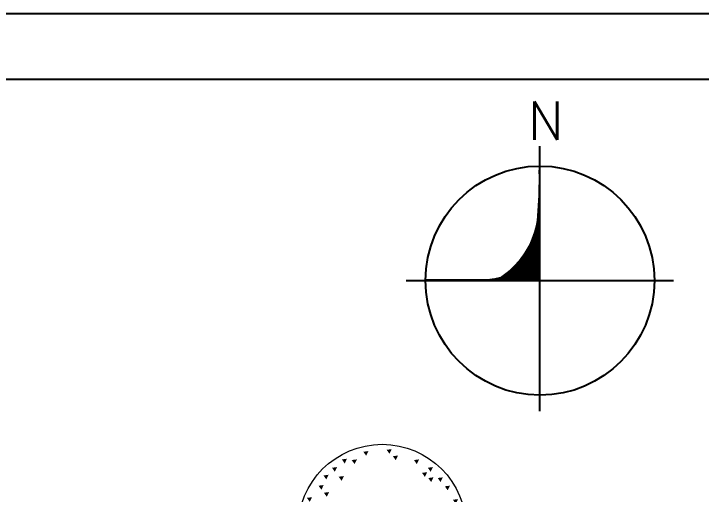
# Model space of a CAD drawing. Header units: centimetres. Extents: x -56693 to 5284, y -24690 to 2923.
# Drawn here: x 4059 to 4561, y 2572 to 2923 of the extents above; entities that cross this region are included whole.
import ezdxf

# ---------------------------------------------------------------- set-up
doc = ezdxf.new("R2010")
doc.units = ezdxf.units.CM
for name, color, linetype, lineweight in [('0-上木', 3, 'Continuous', 9), ('0-下木', 2, 'Continuous', 9), ('外轮廓', 7, 'Continuous', 100)]:
    doc.layers.add(name, color=color, linetype=linetype, lineweight=lineweight)
doc.layers.add('ZZ-PM-ZBZ', color=7, linetype='Continuous')
doc.styles.add('GPSHZ', font='txt.shx', dxfattribs={"width": 0.8, "bigfont": 'hztxt.shx'})
doc.styles.get("Standard").update_dxf_attribs({"font": 'txt', "bigfont": 'gbcbig.shx'})

# ---------------------------------------------------------------- blocks, each defined once
blk = doc.blocks.new('x40')
at = {"layer": '0-上木', "color": 74, "lineweight": 5}
blk.add_circle((118589, -113054), 2225, dxfattribs=at)
for points in [[(118093, -111025), (118230, -111007), (118167, -111132)], [(118709, -110974), (118846, -110956), (118783, -111081)], [(117524, -111228), (117661, -111210), (117599, -111335)], [(117785, -111245), (117922, -111227), (117859, -111352)], [(118874, -111143), (119012, -111125), (118949, -111250)], [(119431, -111245), (119568, -111227), (119506, -111352)], [(117264, -111448), (117401, -111430), (117338, -111555)], [(119798, -111448), (119935, -111430), (119873, -111555)], [(117038, -111651), (117176, -111633), (117113, -111758)], [(119810, -111719), (119947, -111701), (119885, -111826)], [(120059, -111719), (120196, -111701), (120134, -111826)], [(117050, -112108), (117187, -112090), (117125, -112215)], [(116600, -112243), (116737, -112226), (116675, -112350)], [(120462, -112294), (120599, -112276), (120536, -112401)], [(116884, -112379), (117022, -112361), (116959, -112486)], [(119704, -112599), (119841, -112581), (119778, -112706)], [(120545, -112683), (120682, -112666), (120619, -112790)], [(119597, -112870), (119734, -112852), (119672, -112977)], [(119289, -112988), (119426, -112970), (119364, -113095)], [(119407, -113090), (119545, -113072), (119482, -113197)], [(120556, -113005), (120694, -112987), (120631, -113112)], [(116482, -113124), (116619, -113106), (116557, -113230)], [(117204, -113242), (117341, -113224), (117279, -113349)], [(119194, -113242), (119331, -113224), (119269, -113349)], [(116505, -113394), (116643, -113377), (116580, -113501)], [(119372, -113394), (119509, -113377), (119447, -113501)], [(120320, -113377), (120457, -113360), (120394, -113484)], [(116612, -113581), (116749, -113563), (116687, -113688)], [(118069, -113547), (118206, -113529), (118144, -113654)], [(118590, -113581), (118727, -113563), (118665, -113688)], [(118957, -113547), (119094, -113529), (119032, -113654)], [(119159, -113598), (119296, -113580), (119234, -113704)], [(120012, -113479), (120149, -113461), (120086, -113586)], [(117110, -113733), (117247, -113715), (117184, -113840)], [(118270, -113682), (118407, -113664), (118345, -113789)], [(118732, -113733), (118869, -113715), (118807, -113840)], [(118993, -113767), (119130, -113749), (119068, -113874)], [(119692, -113682), (119829, -113664), (119767, -113789)], [(120450, -113648), (120587, -113630), (120525, -113755)], [(116612, -113851), (116749, -113834), (116687, -113958)], [(117595, -113936), (117732, -113918), (117670, -114043)], [(118045, -113970), (118182, -113952), (118120, -114077)], [(118401, -113851), (118538, -113834), (118475, -113958)], [(118578, -113919), (118715, -113901), (118653, -114026)], [(118863, -113936), (119000, -113918), (118937, -114043)], [(120012, -113851), (120149, -113834), (120086, -113958)], [(116730, -114071), (116868, -114054), (116805, -114178)], [(117015, -114038), (117152, -114020), (117090, -114145)], [(117725, -114055), (117863, -114037), (117800, -114161)], [(118152, -114156), (118289, -114138), (118227, -114263)], [(119028, -114139), (119166, -114121), (119103, -114246)], [(119336, -114122), (119474, -114104), (119411, -114229)], [(119881, -114004), (120018, -113986), (119956, -114111)], [(120071, -114105), (120208, -114088), (120146, -114212)], [(120355, -114038), (120492, -114020), (120430, -114145)], [(116873, -114275), (117010, -114257), (116947, -114381)], [(117228, -114241), (117365, -114223), (117303, -114348)], [(117856, -114258), (117993, -114240), (117931, -114365)], [(118353, -114224), (118490, -114206), (118428, -114331)], [(118697, -114275), (118834, -114257), (118772, -114381)], [(119028, -114359), (119166, -114341), (119103, -114466)], [(119739, -114359), (119876, -114341), (119814, -114466)], [(119917, -114292), (120054, -114274), (119992, -114398)], [(120189, -114241), (120326, -114223), (120264, -114348)], [(117003, -114427), (117140, -114409), (117078, -114534)], [(117394, -114410), (117531, -114392), (117469, -114517)], [(117631, -114444), (117768, -114426), (117706, -114551)], [(118401, -114495), (118538, -114477), (118475, -114602)], [(119206, -114427), (119343, -114409), (119281, -114534)], [(119396, -114393), (119533, -114375), (119470, -114500)], [(119455, -114528), (119592, -114511), (119530, -114635)], [(120035, -114444), (120172, -114426), (120110, -114551)], [(117477, -114579), (117614, -114561), (117552, -114686)], [(117714, -114664), (117851, -114646), (117788, -114771)], [(117974, -114630), (118111, -114612), (118049, -114737)], [(118519, -114630), (118656, -114612), (118594, -114737)], [(119715, -114545), (119853, -114528), (119790, -114652)], [(119834, -114630), (119971, -114612), (119909, -114737)], [(117394, -114749), (117531, -114731), (117469, -114855)], [(118164, -114765), (118301, -114748), (118239, -114872)], [(118519, -114850), (118656, -114832), (118594, -114957)], [(118934, -114732), (119071, -114714), (119008, -114839)], [(119242, -114782), (119379, -114765), (119316, -114889)], [(119407, -114901), (119545, -114883), (119482, -115008)], [(119644, -114782), (119782, -114765), (119719, -114889)], [(117678, -114918), (117815, -114900), (117753, -115025)], [(117903, -115002), (118040, -114985), (117978, -115109)], [(118176, -115087), (118313, -115069), (118250, -115194)], [(118306, -114935), (118443, -114917), (118381, -115042)], [(118803, -115019), (118941, -115002), (118878, -115126)], [(119135, -114985), (119272, -114968), (119210, -115092)]]:
    blk.add_solid(points, dxfattribs=at)
at = {"layer": '0-上木', "color": 40, "lineweight": 5}
for points in [[(119644, -111583), (119782, -111565), (119719, -111690)], [(117441, -111685), (117578, -111667), (117516, -111792)], [(116908, -111922), (117045, -111904), (116983, -112029)], [(120248, -111939), (120386, -111921), (120323, -112046)], [(119407, -112430), (119545, -112412), (119482, -112537)], [(116529, -112683), (116666, -112666), (116604, -112790)], [(119668, -113124), (119805, -113106), (119743, -113230)], [(120450, -113242), (120587, -113224), (120525, -113349)], [(116790, -113598), (116927, -113580), (116865, -113704)], [(117441, -114139), (117578, -114121), (117516, -114246)], [(119633, -114055), (119770, -114037), (119707, -114161)], [(118057, -114478), (118194, -114460), (118132, -114585)], [(118815, -114495), (118952, -114477), (118890, -114602)], [(117216, -114647), (117353, -114629), (117291, -114754)], [(118436, -115104), (118573, -115086), (118511, -115211)]]:
    blk.add_solid(points, dxfattribs=at)
at = {"layer": '0-上木', "color": 74}
blk.add_solid([(118685, -115121), (118822, -115103), (118760, -115228)], dxfattribs=at)
at = {"layer": '0-上木', "color": 74, "lineweight": 5}
blk.add_text('LANDCADD 1987', height=0.00417, rotation=7.2947, dxfattribs=at).set_placement((117204, -113242))
blk = doc.blocks.new('*X24')
at = {"color": 0}
for p, q in [((17.224, 16.8), (17.255, 16.8)), ((17.226, 16.9), (17.255, 16.9)), ((17.228, 17), (17.255, 17)), ((17.213, 16.3), (17.255, 16.3)), ((17.215, 16.4), (17.255, 16.4)), ((17.217, 16.5), (17.255, 16.5)), ((17.219, 16.6), (17.255, 16.6)), ((17.222, 16.7), (17.255, 16.7)), ((17.2, 15.7), (17.255, 15.7)), ((17.202, 15.8), (17.255, 15.8)), ((17.204, 15.9), (17.255, 15.9)), ((17.206, 16), (17.255, 16)), ((17.209, 16.1), (17.255, 16.1)), ((17.211, 16.2), (17.255, 16.2)), ((17.181, 15.2), (17.255, 15.2)), ((17.189, 15.3), (17.255, 15.3)), ((17.193, 15.4), (17.255, 15.4)), ((17.195, 15.5), (17.255, 15.5)), ((17.198, 15.6), (17.255, 15.6)), ((17.139, 14.6), (17.255, 14.6)), ((17.146, 14.7), (17.255, 14.7)), ((17.153, 14.8), (17.255, 14.8)), ((17.16, 14.9), (17.255, 14.9)), ((17.167, 15), (17.255, 15)), ((17.174, 15.1), (17.255, 15.1)), ((17.103, 14.1), (17.255, 14.1)), ((17.11, 14.2), (17.255, 14.2)), ((17.117, 14.3), (17.255, 14.3)), ((17.124, 14.4), (17.255, 14.4)), ((17.132, 14.5), (17.255, 14.5)), ((17.067, 13.6), (17.255, 13.6)), ((17.075, 13.7), (17.255, 13.7)), ((17.082, 13.8), (17.255, 13.8)), ((17.089, 13.9), (17.255, 13.9)), ((17.096, 14), (17.255, 14)), ((16.984, 13), (17.255, 13)), ((17.004, 13.1), (17.255, 13.1)), ((17.023, 13.2), (17.255, 13.2)), ((17.04, 13.3), (17.255, 13.3)), ((17.053, 13.4), (17.255, 13.4)), ((17.06, 13.5), (17.255, 13.5)), ((16.857, 12.5), (17.255, 12.5)), ((16.886, 12.6), (17.255, 12.6)), ((16.913, 12.7), (17.255, 12.7)), ((16.938, 12.8), (17.255, 12.8)), ((16.962, 12.9), (17.255, 12.9)), ((16.647, 11.9), (17.255, 11.9)), ((16.686, 12), (17.255, 12)), ((16.724, 12.1), (17.255, 12.1)), ((16.76, 12.2), (17.255, 12.2)), ((16.795, 12.3), (17.255, 12.3)), ((16.827, 12.4), (17.255, 12.4)), ((16.417, 11.4), (17.255, 11.4)), ((16.467, 11.5), (17.255, 11.5)), ((16.515, 11.6), (17.255, 11.6)), ((16.561, 11.7), (17.255, 11.7)), ((16.605, 11.8), (17.255, 11.8)), ((16.132, 10.9), (17.255, 10.9)), ((16.194, 11), (17.255, 11)), ((16.253, 11.1), (17.255, 11.1)), ((16.31, 11.2), (17.255, 11.2)), ((16.365, 11.3), (17.255, 11.3)), ((15.703, 10.3), (17.255, 10.3)), ((15.782, 10.4), (17.255, 10.4)), ((15.858, 10.5), (17.255, 10.5)), ((15.931, 10.6), (17.255, 10.6)), ((16.001, 10.7), (17.255, 10.7)), ((16.068, 10.8), (17.255, 10.8)), ((15.255, 9.8), (17.255, 9.8)), ((15.352, 9.9), (17.255, 9.9)), ((15.446, 10), (17.255, 10)), ((15.535, 10.1), (17.255, 10.1)), ((15.621, 10.2), (17.255, 10.2)), ((14.562, 9.2), (17.255, 9.2)), ((14.695, 9.3), (17.255, 9.3)), ((14.818, 9.4), (17.255, 9.4)), ((14.935, 9.5), (17.255, 9.5)), ((15.047, 9.6), (17.255, 9.6)), ((15.153, 9.7), (17.255, 9.7)), ((13.788, 8.8), (17.255, 8.8)), ((14.159, 8.9), (17.255, 8.9)), ((14.293, 9), (17.255, 9)), ((14.428, 9.1), (17.255, 9.1))]:
    blk.add_line(p, q, dxfattribs=at)
blk = doc.blocks.new('north4')
at = {"layer": 'ZZ-PM-ZBZ', "color": 7}
for p, q in [((0, -10.251), (0, 10.571)), ((-10.533, 0), (10.504, 0)), ((-4.005, 0.045), (0.007, 0.045))]:
    blk.add_line(p, q, dxfattribs=at)
at = {"layer": 'ZZ-PM-ZBZ'}
blk.add_lwpolyline([(-0.026, 8.388), (0, 9)], dxfattribs=at)
at = {"layer": 'ZZ-PM-ZBZ', "color": 7}
blk.add_lwpolyline([(-0.026, 8.388), (-0.063, 6.679), (-0.203, 4.703, -0.192071), (-2.592, 0.601), (-3.111, 0.215), (-3.557, 0.104), (-4.152, 0.029), (-8.947, 0.029)], format="xyb", dxfattribs=at)
at = {"layer": 'ZZ-PM-ZBZ'}
blk.add_circle((0, 0), 9, dxfattribs=at)
at = {"layer": 'ZZ-PM-ZBZ', "color": 7}
blk.add_blockref('*X24', (-17.255, -8.674), dxfattribs=at)
at = {"layer": 'ZZ-PM-ZBZ', "color": 1, "style": 'GPSHZ'}
blk.add_text('N', height=3, dxfattribs=at).set_placement((-0.95, 11.069))

msp = doc.modelspace()

# ---------------------------------------------------------------- linework, layer by layer
at = {"layer": '外轮廓', "linetype": 'ByBlock', "lineweight": 25}
for p, q in [((5284.393, 2922.651), (1684.393, 2922.651)), ((5242.805, 2874.595), (1721.662, 2874.595))]:
    msp.add_line(p, q, dxfattribs=at)

# ---------------------------------------------------------------- block references
at = {"xscale": 9.28125, "yscale": 9.28125, "zscale": 9.28125}
msp.add_blockref('north4', (4442.834, 2728.077), dxfattribs=at)
at = {"layer": '0-下木', "color": 41, "xscale": 0.0276020265351917, "yscale": 0.027602020325844, "zscale": 0.0276020200800002}
msp.add_blockref('x40', (1054.329, 5667.799, -1.975), dxfattribs=at)

doc.saveas('drawing.dxf')
